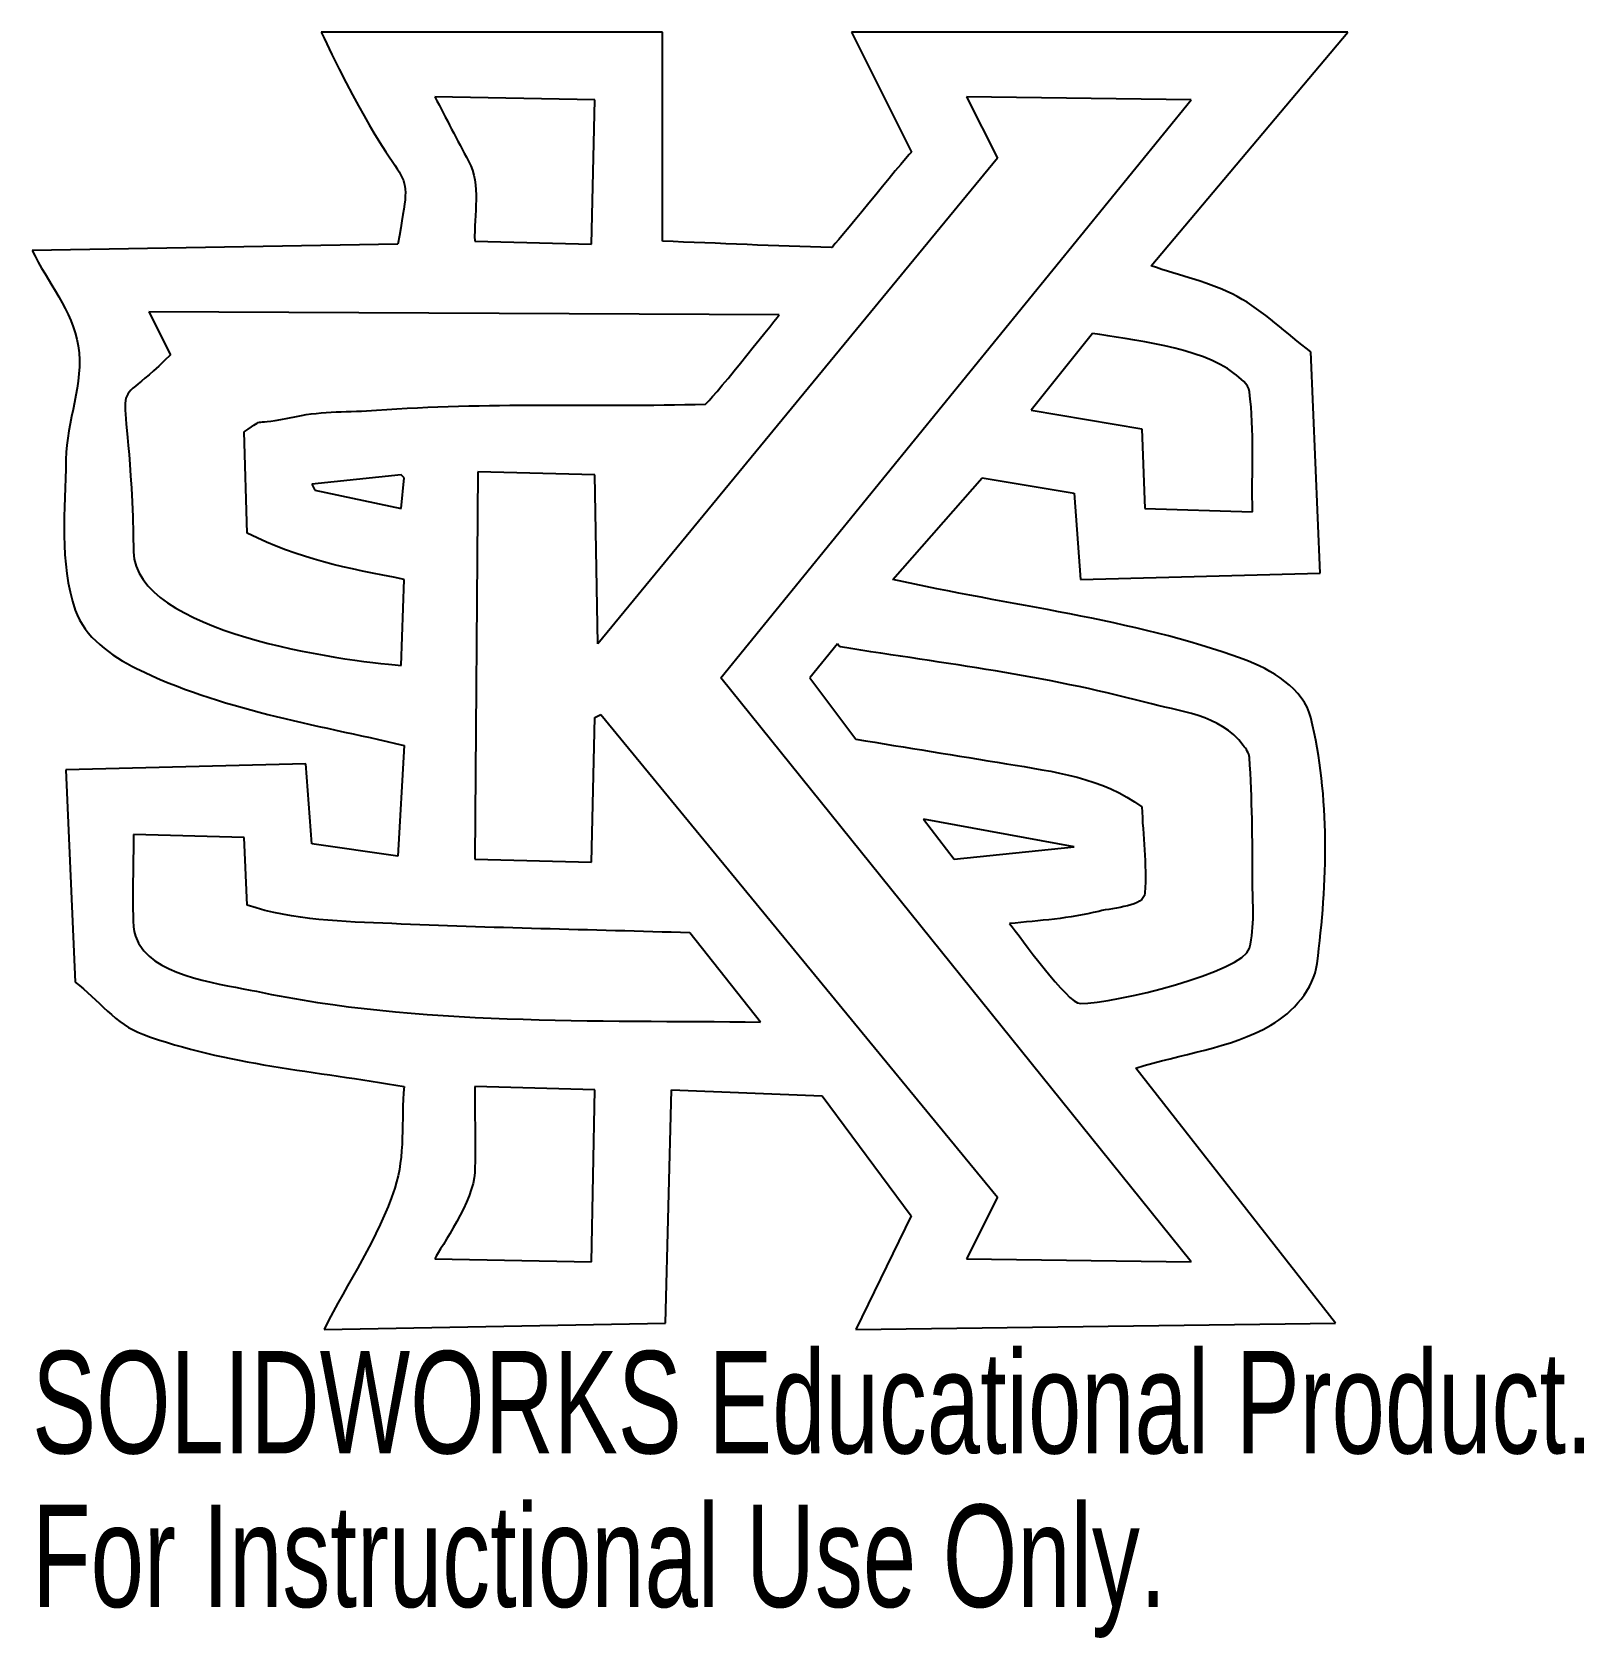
# Model space of a CAD drawing. Header units: inches. Extents: x -2.2 to 0.68, y 10.25 to 13.24.
import ezdxf

# ---------------------------------------------------------------- set-up
doc = ezdxf.new("R2010")
doc.units = ezdxf.units.IN
doc.header["$MEASUREMENT"] = 0
doc.styles.add('SLDTEXTSTYLE0', font='TXT', dxfattribs={"width": 0.7})

msp = doc.modelspace()

# ---------------------------------------------------------------- linework, layer by layer
at = {"color": 7, "linetype": 'Continuous', "lineweight": 25}
for p, q in [((-1.0319, 13.2355), (-1.6662, 13.2355)), ((-1.6662, 13.2355), (-1.6609, 13.2243)), ((-1.0319, 12.8471), (-1.0319, 13.2355)), ((-0.6804, 13.2357), (-0.5691, 13.0129)), ((0.242, 13.2357), (-0.6804, 13.2357)), ((-0.1237, 12.8015), (0.242, 13.2357)), ((-1.158, 13.11), (-1.4551, 13.1156)), ((-1.1637, 12.8415), (-1.158, 13.11)), ((-0.9237, 12.0357), (-0.0495, 13.11)), ((-0.4666, 13.1157), (-0.4095, 13.0015)), ((-0.0495, 13.11), (-0.4666, 13.1157)), ((-0.4095, 13.0015), (-1.1523, 12.0986)), ((-1.5237, 12.8415), (-2.2037, 12.83)), ((-1.3809, 12.8472), (-1.1637, 12.8415)), ((-0.8152, 12.71), (-1.9866, 12.7157)), ((-1.9866, 12.7157), (-1.9466, 12.6357)), ((-0.2323, 12.6757), (-0.3466, 12.5329)), ((0.1905, 12.23), (0.1734, 12.6415)), ((-0.3466, 12.5329), (-0.1409, 12.4986)), ((-1.8037, 12.3043), (-1.8095, 12.4929)), ((-0.1409, 12.4986), (-0.1352, 12.35)), ((-1.3752, 12.4186), (-1.3809, 11.6986)), ((-1.158, 12.4129), (-1.3752, 12.4186)), ((-1.518, 12.4129), (-1.6837, 12.3957)), ((-1.6837, 12.3957), (-1.678, 12.3843)), ((-1.5123, 12.4072), (-1.518, 12.4129)), ((-1.518, 12.35), (-1.5123, 12.4072)), ((-1.1523, 12.0986), (-1.158, 12.4129)), ((-0.6037, 12.2186), (-0.438, 12.4072)), ((-0.438, 12.4072), (-0.2666, 12.3786)), ((-1.678, 12.3843), (-1.518, 12.35)), ((-0.2666, 12.3786), (-0.2552, 12.2186)), ((-0.1352, 12.35), (0.0648, 12.3443)), ((-1.518, 12.0586), (-1.5123, 12.2186)), ((-0.2552, 12.2186), (0.1905, 12.23)), ((-0.7066, 12.0986), (-0.758, 12.0357)), ((-0.0495, 10.95), (-0.9237, 12.0357)), ((-0.758, 12.0357), (-0.6723, 11.9215)), ((-1.1637, 11.6929), (-1.158, 11.9615)), ((-1.158, 11.9615), (-1.1466, 11.9672)), ((-1.1466, 11.9672), (-0.4095, 11.07)), ((-1.5123, 11.91), (-1.5237, 11.7043)), ((-1.6952, 11.8757), (-2.1409, 11.8643)), ((-2.1409, 11.8643), (-2.1237, 11.47)), ((-1.6837, 11.7272), (-1.6952, 11.8757)), ((-0.2666, 11.7215), (-0.5466, 11.7729)), ((-0.5466, 11.7729), (-0.4895, 11.6986)), ((-1.8095, 11.7386), (-2.0152, 11.7443)), ((-1.8037, 11.6129), (-1.8095, 11.7386)), ((-1.5237, 11.7043), (-1.6837, 11.7272)), ((-0.4895, 11.6986), (-0.2666, 11.7215)), ((-1.3809, 11.6986), (-1.1637, 11.6929)), ((-0.8495, 11.3957), (-0.9809, 11.5615)), ((0.2191, 10.8357), (-0.1523, 11.31)), ((-1.158, 11.27), (-1.3809, 11.2757)), ((-1.1637, 10.95), (-1.158, 11.27)), ((-1.0266, 10.8357), (-1.0152, 11.27)), ((-1.0152, 11.27), (-0.7352, 11.2586)), ((-0.7352, 11.2586), (-0.5695, 11.0357)), ((-0.4095, 11.07), (-0.4666, 10.9557)), ((-0.5695, 11.0357), (-0.6723, 10.8243)), ((-1.4552, 10.9557), (-1.1637, 10.95)), ((-0.4666, 10.9557), (-0.0495, 10.95)), ((-1.6609, 10.8243), (-1.0266, 10.8357)), ((-0.6723, 10.8243), (0.2191, 10.8357))]:
    msp.add_line(p, q, dxfattribs=at)
for points in [[(-1.6609, 13.2243), (-1.5024, 12.8891), (-1.4933, 13.0243), (-1.5237, 12.8415)], [(-1.5123, 12.2186), (-1.6198, 12.2391), (-1.707, 12.256), (-1.8037, 12.3043)]]:
    msp.add_open_spline(points, degree=3, dxfattribs=at)
for points, knots in [([(-1.4551, 13.1156), (-1.4342, 13.0757), (-1.4139, 13.0354), (-1.3923, 12.9957), (-1.3685, 12.9521), (-1.3829, 12.8968), (-1.3809, 12.8472)], [0.000907, 0.000907, 0.000907, 0.000907, 1, 1, 1, 2, 2, 2, 2]), ([(-0.5691, 13.0129), (-0.5868, 12.9951), (-0.7138, 12.8356), (-0.7177, 12.8357), (-0.8225, 12.8376), (-0.9272, 12.8433), (-1.0319, 12.8471)], [0, 0, 0, 0, 1, 1, 1, 2, 2, 2, 2]), ([(-2.2037, 12.83), (-2.1752, 12.771), (-2.1285, 12.7176), (-2.118, 12.6529), (-2.1067, 12.5829), (-2.1401, 12.5123), (-2.1409, 12.4415), (-2.142, 12.348), (-2.1537, 12.25), (-2.1237, 12.1615), (-2.1069, 12.1117), (-2.0566, 12.0761), (-2.0095, 12.0529), (-1.8548, 11.9766), (-1.6801, 11.9495), (-1.5123, 11.91)], [0, 0, 0, 0, 1, 1, 1, 2, 2, 2, 3, 3, 3, 4, 4, 4, 5, 5, 5, 5]), ([(0.1734, 12.6415), (0.1277, 12.6757), (0.0866, 12.7172), (0.0363, 12.7443), (-0.0136, 12.7712), (-0.0704, 12.7824), (-0.1237, 12.8015)], [0, 0, 0, 0, 1, 1, 1, 2, 2, 2, 2]), ([(-1.8095, 12.4929), (-1.7644, 12.5229), (-1.8046, 12.5017), (-1.7123, 12.5215), (-1.6637, 12.5319), (-1.6133, 12.5291), (-1.5637, 12.5329), (-1.3605, 12.5485), (-1.1561, 12.5387), (-0.9523, 12.5443), (-0.9467, 12.5445), (-0.8292, 12.6925), (-0.8152, 12.71)], [0, 0, 0, 0, 1, 1, 1, 2, 2, 2, 3, 3, 3, 4, 4, 4, 4]), ([(0.0648, 12.3443), (0.0629, 12.4186), (0.0689, 12.4935), (0.0591, 12.5672), (0.0572, 12.5819), (0.0421, 12.592), (0.0305, 12.6015), (-0.0289, 12.6501), (-0.1659, 12.6647), (-0.2323, 12.6757)], [0, 0, 0, 0, 1, 1, 1, 2, 2, 2, 3, 3, 3, 3]), ([(-1.9466, 12.6357), (-2.0738, 12.5085), (-2.0212, 12.6448), (-2.0152, 12.27), (-2.0127, 12.1199), (-1.6269, 12.067), (-1.518, 12.0586)], [0, 0, 0, 0, 1, 1, 1, 2, 2, 2, 2]), ([(-0.1523, 11.31), (-0.0685, 11.3367), (0.0229, 11.3461), (0.0991, 11.39), (0.1404, 11.4138), (0.1787, 11.4571), (0.1848, 11.5043), (0.2045, 11.6555), (0.2093, 11.8133), (0.1734, 11.9615), (0.1604, 12.0153), (0.0997, 12.051), (0.0477, 12.07), (-0.1614, 12.1466), (-0.3866, 12.169), (-0.6037, 12.2186)], [0, 0, 0, 0, 1, 1, 1, 2, 2, 2, 3, 3, 3, 4, 4, 4, 5, 5, 5, 5]), ([(-0.3866, 11.5786), (-0.3669, 11.554), (-0.279, 11.43), (-0.2552, 11.43), (-0.1916, 11.43), (0.0476, 11.4886), (0.0591, 11.5329), (0.0696, 11.5735), (0.0648, 11.6167), (0.0648, 11.6586), (0.0648, 11.7348), (0.0643, 11.8111), (0.0591, 11.8872), (0.0585, 11.8957), (0.0528, 11.9032), (0.0477, 11.91), (0.0045, 11.9676), (-0.0716, 11.9731), (-0.1352, 11.99), (-0.3239, 12.0404), (-0.498, 12.0607), (-0.7009, 12.0929), (-0.7035, 12.0933), (-0.7047, 12.0967), (-0.7066, 12.0986)], [0, 0, 0, 0, 1, 1, 1, 2, 2, 2, 3, 3, 3, 4, 4, 4, 5, 5, 5, 6, 6, 6, 7, 7, 7, 8, 8, 8, 8]), ([(-0.6723, 11.9215), (-0.579, 11.9062), (-0.4856, 11.891), (-0.3923, 11.8757), (-0.3061, 11.8616), (-0.2126, 11.8495), (-0.1409, 11.7957)], [0, 0, 0, 0, 1, 1, 1, 2, 2, 2, 2]), ([(-0.1409, 11.7957), (-0.139, 11.7424), (-0.1317, 11.689), (-0.1352, 11.6357), (-0.1368, 11.6102), (-0.1914, 11.6088), (-0.2209, 11.6015), (-0.275, 11.5879), (-0.3312, 11.5845), (-0.3866, 11.5786)], [0, 0, 0, 0, 1, 1, 1, 2, 2, 2, 3, 3, 3, 3]), ([(-2.0152, 11.7443), (-2.0152, 11.6872), (-2.0183, 11.6299), (-2.0152, 11.5729), (-2.0145, 11.5609), (-2.0099, 11.5489), (-2.0037, 11.5386), (-1.9676, 11.4785), (-1.8455, 11.4655), (-1.7866, 11.4529), (-1.4893, 11.3892), (-1.1542, 11.3994), (-0.8495, 11.3957)], [0, 0, 0, 0, 1, 1, 1, 2, 2, 2, 3, 3, 3, 4, 4, 4, 4]), ([(-0.9809, 11.5615), (-1.1656, 11.5672), (-1.3505, 11.5707), (-1.5352, 11.5786), (-1.625, 11.5824), (-1.7177, 11.5842), (-1.8037, 11.6129)], [0, 0, 0, 0, 1, 1, 1, 2, 2, 2, 2]), ([(-2.1237, 11.47), (-2.0818, 11.4377), (-2.0477, 11.3911), (-1.998, 11.3729), (-1.843, 11.316), (-1.6749, 11.3048), (-1.5123, 11.2757)], [0, 0, 0, 0, 1, 1, 1, 2, 2, 2, 2]), ([(-1.5123, 11.2757), (-1.518, 11.2129), (-1.5097, 11.1471), (-1.5295, 11.0872), (-1.5601, 10.9941), (-1.6171, 10.9119), (-1.6609, 10.8243)], [0, 0, 0, 0, 1, 1, 1, 2, 2, 2, 2]), ([(-1.3809, 11.2757), (-1.3809, 11.2224), (-1.3793, 11.1691), (-1.3809, 11.1157), (-1.3823, 11.0659), (-1.4443, 10.9765), (-1.4552, 10.9557)], [0, 0, 0, 0, 1, 1, 1, 2, 2, 2, 2])]:
    msp.add_open_spline(points, degree=3, knots=knots, dxfattribs=at)

# ---------------------------------------------------------------- texts
at = {"color": 7, "linetype": 'Continuous', "char_height": 0.1903, "attachment_point": 1, "style": 'SLDTEXTSTYLE0'}
for s, insert in [('SOLIDWORKS Educational Product.', (-2.2037, 10.7842)), ('For Instructional Use Only.', (-2.2037, 10.4987))]:
    msp.add_mtext(s, dxfattribs=dict(at, insert=insert))

doc.saveas('drawing.dxf')
